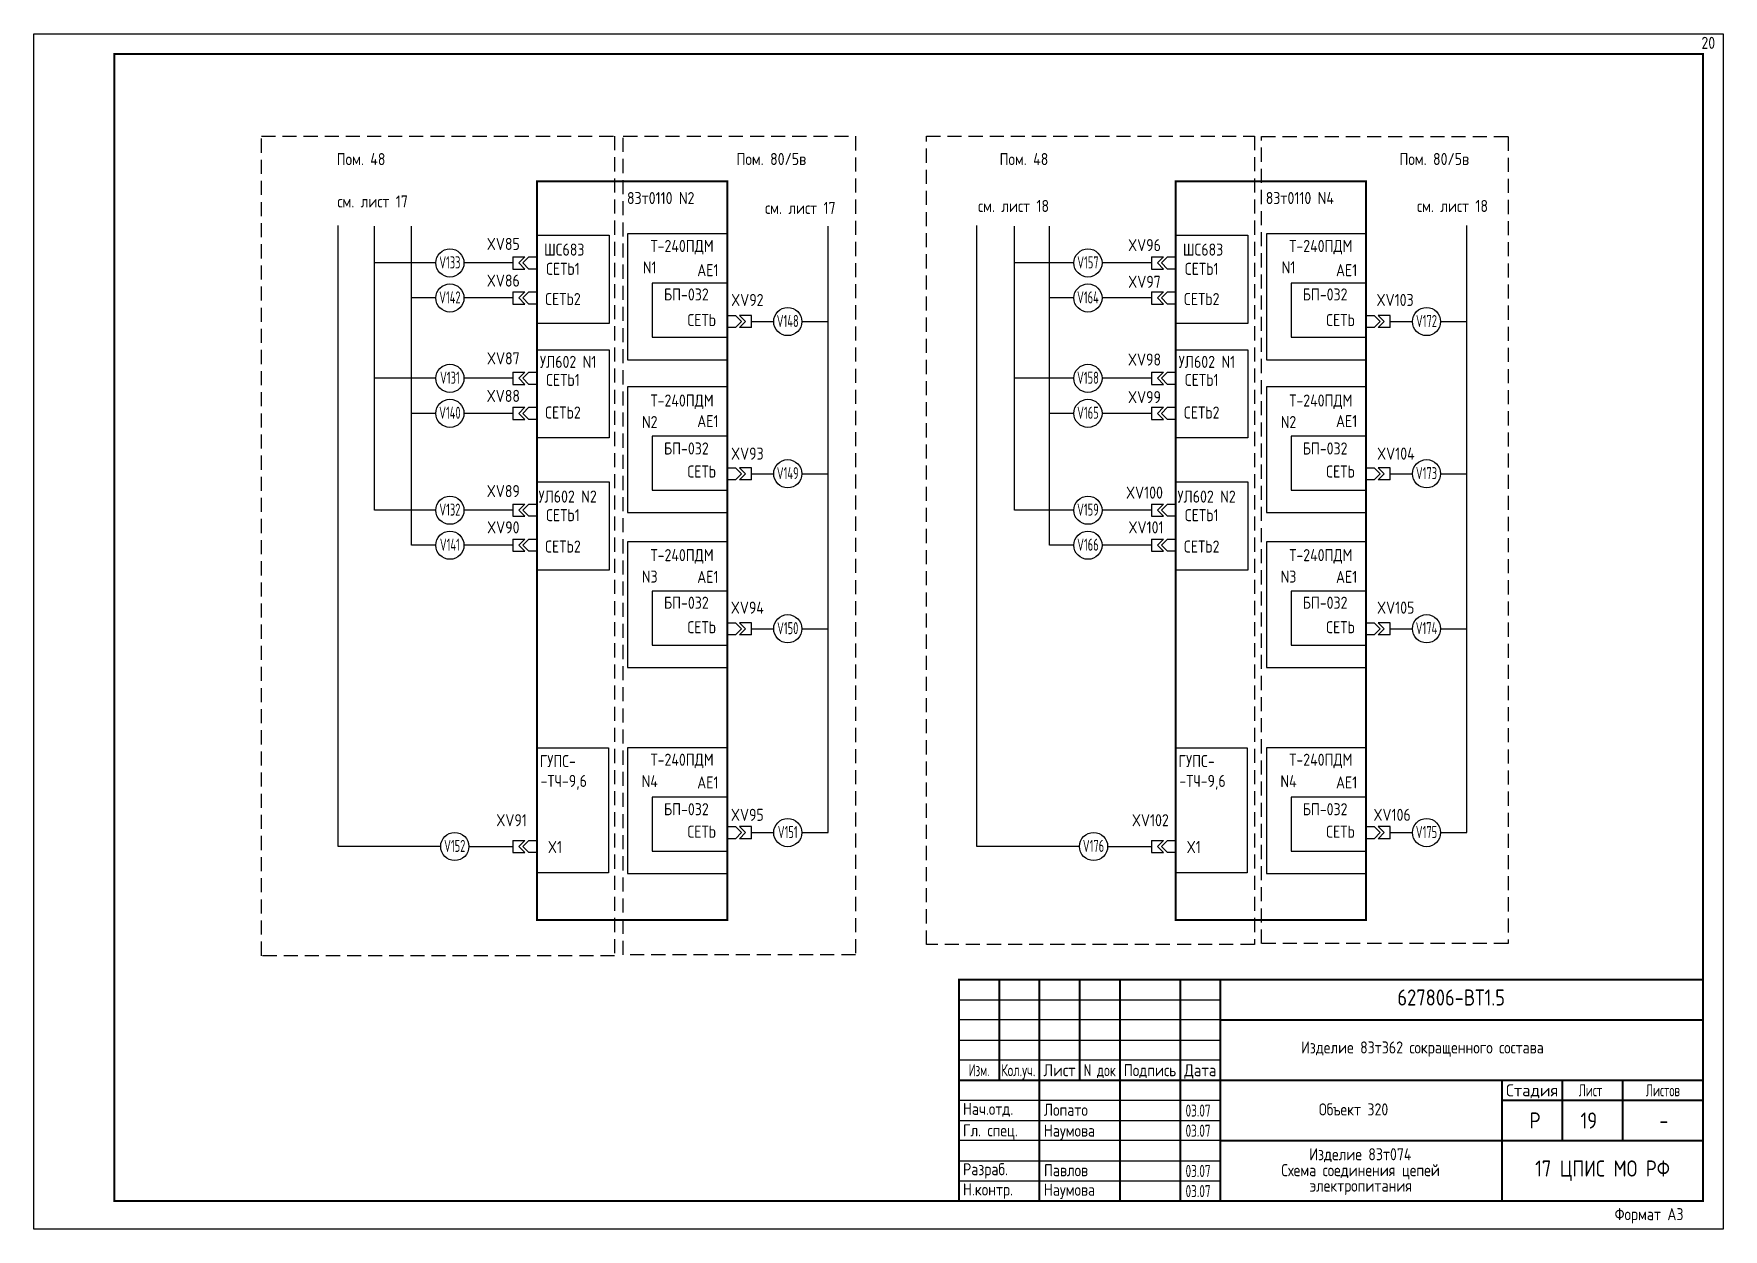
# Model space of a CAD drawing. Header units: millimetres. Extents: x -1014 to 2091, y -2505 to -1739.
# Drawn here: x -129.2 to 290.8, y -2505.4 to -2208.4 of the extents above; entities that cross this region are included whole.
import ezdxf
from ezdxf.enums import TextEntityAlignment as Align

# ---------------------------------------------------------------- set-up
doc = ezdxf.new("R2010")
doc.units = ezdxf.units.MM
doc.linetypes.add('CENTER', pattern=[50.8, 31.75, -6.35, 6.35, -6.35])
doc.linetypes.add('DASHED', pattern=[0.75, 0.5, -0.25])
doc.layers.add('FORMAT', color=7, linetype='Continuous')
doc.styles.add('SIMPLEX', font='simplex.shx', dxfattribs={"width": 0.75})
doc.styles.add('SIMPLEX1', font='Simplex.shx', dxfattribs={"width": 0.8})
doc.styles.add('SN', font='Simplex.shx', dxfattribs={"width": 0.8, "oblique": 15})

msp = doc.modelspace()

# ---------------------------------------------------------------- linework, layer by layer
at = {"ltscale": 2}
for p, q in [((-10.14, -2263.82), (-7.14, -2263.82)), ((-10.14, -2266.82), (-7.14, -2266.82)), ((-7.14, -2263.82), (-8.64, -2265.32)), ((-7.14, -2266.82), (-8.64, -2265.32)), ((-6.14, -2263.82), (-7.64, -2265.32)), ((-6.14, -2266.82), (-7.64, -2265.32)), ((-6.14, -2263.82), (-4.14, -2263.82)), ((-4.14, -2266.82), (-6.14, -2266.82)), ((148.66, -2263.82), (151.66, -2263.82)), ((148.66, -2266.82), (151.66, -2266.82)), ((151.66, -2263.82), (150.16, -2265.32)), ((151.66, -2266.82), (150.16, -2265.32)), ((152.66, -2263.82), (151.16, -2265.32)), ((152.66, -2266.82), (151.16, -2265.32)), ((152.66, -2263.82), (154.66, -2263.82)), ((154.66, -2266.82), (152.66, -2266.82)), ((-10.14, -2272.52), (-7.14, -2272.52)), ((-10.14, -2275.52), (-7.14, -2275.52)), ((-7.14, -2272.52), (-8.64, -2274.02)), ((-7.14, -2275.52), (-8.64, -2274.02)), ((-6.14, -2272.52), (-7.64, -2274.02)), ((-6.14, -2275.52), (-7.64, -2274.02)), ((-6.14, -2272.52), (-4.14, -2272.52)), ((-4.14, -2275.52), (-6.14, -2275.52)), ((148.66, -2272.52), (151.66, -2272.52)), ((148.66, -2275.52), (151.66, -2275.52)), ((151.66, -2272.52), (150.16, -2274.02)), ((151.66, -2275.52), (150.16, -2274.02)), ((152.66, -2272.52), (151.16, -2274.02)), ((152.66, -2275.52), (151.16, -2274.02)), ((152.66, -2272.52), (154.66, -2272.52)), ((154.66, -2275.52), (152.66, -2275.52)), ((43.21, -2280.87), (43.21, -2277.87)), ((43.21, -2278.38), (45.21, -2278.38)), ((45.21, -2278.38), (46.71, -2279.88)), ((45.21, -2281.38), (46.71, -2279.88)), ((49.21, -2278.38), (46.21, -2278.38)), ((46.21, -2278.38), (47.71, -2279.88)), ((46.21, -2281.38), (47.71, -2279.88)), ((202.01, -2280.87), (202.01, -2277.87)), ((202.01, -2278.38), (204.01, -2278.38)), ((204.01, -2278.38), (205.51, -2279.88)), ((204.01, -2281.38), (205.51, -2279.88)), ((208.01, -2278.38), (205.01, -2278.38)), ((205.01, -2278.38), (206.51, -2279.88)), ((205.01, -2281.38), (206.51, -2279.88)), ((45.21, -2281.38), (43.21, -2281.38)), ((49.21, -2281.38), (46.21, -2281.38)), ((204.01, -2281.38), (202.01, -2281.38)), ((208.01, -2281.38), (205.01, -2281.38)), ((-10.14, -2292.48), (-7.14, -2292.48)), ((-7.14, -2292.48), (-8.64, -2293.98)), ((-6.14, -2292.48), (-7.64, -2293.98)), ((-6.14, -2292.48), (-4.14, -2292.48)), ((148.66, -2292.48), (151.66, -2292.48)), ((151.66, -2292.48), (150.16, -2293.98)), ((152.66, -2292.48), (151.16, -2293.98)), ((152.66, -2292.48), (154.66, -2292.48)), ((-10.14, -2295.48), (-7.14, -2295.48)), ((-7.14, -2295.48), (-8.64, -2293.98)), ((-6.14, -2295.48), (-7.64, -2293.98)), ((-4.14, -2295.48), (-6.14, -2295.48)), ((148.66, -2295.48), (151.66, -2295.48)), ((151.66, -2295.48), (150.16, -2293.98)), ((152.66, -2295.48), (151.16, -2293.98)), ((154.66, -2295.48), (152.66, -2295.48)), ((-10.14, -2301.18), (-7.14, -2301.18)), ((-7.14, -2301.18), (-8.64, -2302.68)), ((-6.14, -2301.18), (-7.64, -2302.68)), ((-6.14, -2301.18), (-4.14, -2301.18)), ((148.66, -2301.18), (151.66, -2301.18)), ((151.66, -2301.18), (150.16, -2302.68)), ((152.66, -2301.18), (151.16, -2302.68)), ((152.66, -2301.18), (154.66, -2301.18)), ((-10.14, -2304.18), (-7.14, -2304.18)), ((-7.14, -2304.18), (-8.64, -2302.68)), ((-6.14, -2304.18), (-7.64, -2302.68)), ((-4.14, -2304.18), (-6.14, -2304.18)), ((148.66, -2304.18), (151.66, -2304.18)), ((151.66, -2304.18), (150.16, -2302.68)), ((152.66, -2304.18), (151.16, -2302.68)), ((154.66, -2304.18), (152.66, -2304.18)), ((43.21, -2316.19), (45.21, -2316.19)), ((45.21, -2316.19), (46.71, -2317.69)), ((45.21, -2319.19), (46.71, -2317.69)), ((49.21, -2316.19), (46.21, -2316.19)), ((46.21, -2316.19), (47.71, -2317.69)), ((46.21, -2319.19), (47.71, -2317.69)), ((202.01, -2316.19), (204.01, -2316.19)), ((204.01, -2316.19), (205.51, -2317.69)), ((204.01, -2319.19), (205.51, -2317.69)), ((208.01, -2316.19), (205.01, -2316.19)), ((205.01, -2316.19), (206.51, -2317.69)), ((205.01, -2319.19), (206.51, -2317.69)), ((45.21, -2319.19), (43.21, -2319.19)), ((49.21, -2319.19), (46.21, -2319.19)), ((204.01, -2319.19), (202.01, -2319.19)), ((208.01, -2319.19), (205.01, -2319.19)), ((-10.14, -2325.25), (-7.14, -2325.25)), ((-7.14, -2325.25), (-8.64, -2326.75)), ((-7.14, -2328.25), (-8.64, -2326.75)), ((-6.14, -2325.25), (-7.64, -2326.75)), ((-6.14, -2328.25), (-7.64, -2326.75)), ((-6.14, -2325.25), (-4.14, -2325.25)), ((148.66, -2325.25), (151.66, -2325.25)), ((151.66, -2325.25), (150.16, -2326.75)), ((151.66, -2328.25), (150.16, -2326.75)), ((152.66, -2325.25), (151.16, -2326.75)), ((152.66, -2328.25), (151.16, -2326.75)), ((152.66, -2325.25), (154.66, -2325.25)), ((-10.14, -2328.25), (-7.14, -2328.25)), ((-4.14, -2328.25), (-6.14, -2328.25)), ((148.66, -2328.25), (151.66, -2328.25)), ((154.66, -2328.25), (152.66, -2328.25)), ((-10.14, -2333.95), (-7.14, -2333.95)), ((-7.14, -2333.95), (-8.64, -2335.45)), ((-6.14, -2333.95), (-7.64, -2335.45)), ((-6.14, -2333.95), (-4.14, -2333.95)), ((148.66, -2333.95), (151.66, -2333.95)), ((151.66, -2333.95), (150.16, -2335.45)), ((152.66, -2333.95), (151.16, -2335.45)), ((152.66, -2333.95), (154.66, -2333.95)), ((-10.14, -2336.95), (-7.14, -2336.95)), ((-7.14, -2336.95), (-8.64, -2335.45)), ((-6.14, -2336.95), (-7.64, -2335.45)), ((-4.14, -2336.95), (-6.14, -2336.95)), ((148.66, -2336.95), (151.66, -2336.95)), ((151.66, -2336.95), (150.16, -2335.45)), ((152.66, -2336.95), (151.16, -2335.45)), ((154.66, -2336.95), (152.66, -2336.95)), ((43.21, -2354.7), (45.21, -2354.7)), ((45.21, -2354.7), (46.71, -2356.2)), ((49.21, -2354.7), (46.21, -2354.7)), ((46.21, -2354.7), (47.71, -2356.2)), ((202.01, -2354.7), (204.01, -2354.7)), ((204.01, -2354.7), (205.51, -2356.2)), ((208.01, -2354.7), (205.01, -2354.7)), ((205.01, -2354.7), (206.51, -2356.2)), ((45.21, -2357.7), (43.21, -2357.7)), ((45.21, -2357.7), (46.71, -2356.2)), ((46.21, -2357.7), (47.71, -2356.2)), ((49.21, -2357.7), (46.21, -2357.7)), ((204.01, -2357.7), (202.01, -2357.7)), ((204.01, -2357.7), (205.51, -2356.2)), ((205.01, -2357.7), (206.51, -2356.2)), ((208.01, -2357.7), (205.01, -2357.7)), ((43.21, -2405.36), (45.21, -2405.36)), ((45.21, -2405.36), (46.71, -2406.86)), ((49.21, -2405.36), (46.21, -2405.36)), ((46.21, -2405.36), (47.71, -2406.86)), ((202.01, -2405.36), (204.01, -2405.36)), ((204.01, -2405.36), (205.51, -2406.86)), ((208.01, -2405.36), (205.01, -2405.36)), ((205.01, -2405.36), (206.51, -2406.86)), ((-10.14, -2408.8), (-7.14, -2408.8)), ((-7.14, -2408.8), (-8.64, -2410.3)), ((-7.14, -2411.8), (-8.64, -2410.3)), ((-6.14, -2408.8), (-7.64, -2410.3)), ((-6.14, -2411.8), (-7.64, -2410.3)), ((-6.14, -2408.8), (-4.14, -2408.8)), ((-4.14, -2408.8), (-4.14, -2411.8)), ((45.21, -2408.36), (43.21, -2408.36)), ((45.21, -2408.36), (46.71, -2406.86)), ((46.21, -2408.36), (47.71, -2406.86)), ((49.21, -2408.36), (46.21, -2408.36)), ((148.66, -2408.8), (151.66, -2408.8)), ((151.66, -2408.8), (150.16, -2410.3)), ((151.66, -2411.8), (150.16, -2410.3)), ((152.66, -2408.8), (151.16, -2410.3)), ((152.66, -2411.8), (151.16, -2410.3)), ((152.66, -2408.8), (154.66, -2408.8)), ((154.66, -2408.8), (154.66, -2411.8)), ((204.01, -2408.36), (202.01, -2408.36)), ((204.01, -2408.36), (205.51, -2406.86)), ((205.01, -2408.36), (206.51, -2406.86)), ((208.01, -2408.36), (205.01, -2408.36)), ((-10.14, -2411.8), (-7.14, -2411.8)), ((-4.14, -2411.8), (-6.14, -2411.8)), ((148.66, -2411.8), (151.66, -2411.8)), ((154.66, -2411.8), (152.66, -2411.8))]:
    msp.add_line(p, q, dxfattribs=at)
at = {"linetype": 'DASHED', "ltscale": 7}
for points in [[(-72.63, -2233.81), (15.16, -2233.81), (15.16, -2437.43), (-72.63, -2437.43)], [(17.34, -2233.84), (75.04, -2233.84), (75.04, -2437.23), (17.34, -2437.23)], [(92.68, -2233.8), (174.24, -2233.8), (174.24, -2434.66), (92.68, -2434.66)], [(176, -2233.92), (237.29, -2233.92), (237.29, -2434.42), (176, -2434.42)]]:
    msp.add_lwpolyline(points, close=True, dxfattribs=at)
at = {"const_width": 0.5}
for points in [[(-4.14, -2245), (43.21, -2245), (43.21, -2428.58), (-4.14, -2428.58)], [(154.66, -2245), (202.01, -2245), (202.01, -2428.58), (154.66, -2428.58)]]:
    msp.add_lwpolyline(points, close=True, dxfattribs=at)
for points in [[(-28.06, -2410.3), (-53.54, -2410.3), (-53.54, -2255.99)], [(-44.5, -2326.75), (-44.5, -2256.14)], [(-44.5, -2326.75), (-44.5, -2256.14)], [(-44.5, -2326.75), (-44.5, -2256.14)], [(-44.5, -2326.75), (-44.5, -2256.14)], [(-44.5, -2326.75), (-44.5, -2256.14)], [(-35.32, -2335.45), (-35.32, -2258.49)], [(68.25, -2406.86), (68.25, -2256.14)], [(130.74, -2410.3), (105.26, -2410.3), (105.26, -2255.99)], [(114.59, -2326.75), (114.59, -2256.14)], [(123.3, -2335.45), (123.3, -2258.49)], [(227.05, -2406.86), (227.05, -2255.99)], [(-29.27, -2293.98), (-44.5, -2293.98)], [(129.35, -2293.98), (114.59, -2293.98)], [(-29.27, -2302.68), (-35.32, -2302.68)], [(-29.27, -2326.75), (-44.5, -2326.75)], [(129.35, -2326.75), (114.59, -2326.75)], [(-29.27, -2335.45), (-35.32, -2335.45)]]:
    msp.add_lwpolyline(points)
at = {"linetype": 'CENTER'}
for points in [[(-35.32, -2258.49), (-35.32, -2256.14)], [(123.3, -2258.49), (123.3, -2256.14)], [(-29.27, -2265.32), (-44.5, -2265.32)], [(-10.14, -2265.32), (-22.27, -2265.32)], [(-10.14, -2263.82), (-10.14, -2266.82)], [(129.35, -2265.32), (114.59, -2265.32)], [(148.66, -2265.32), (136.35, -2265.32)], [(148.66, -2263.82), (148.66, -2266.82)], [(-29.27, -2274.02), (-35.32, -2274.02)], [(-10.14, -2274.02), (-22.27, -2274.02)], [(-10.14, -2272.52), (-10.14, -2275.52)], [(129.35, -2274.02), (123.3, -2274.02)], [(148.66, -2274.02), (136.35, -2274.02)], [(148.66, -2272.52), (148.66, -2275.52)], [(49.21, -2281.38), (49.21, -2278.38)], [(49.21, -2279.88), (54.72, -2279.88)], [(61.72, -2279.88), (68.25, -2279.88)], [(208.01, -2281.38), (208.01, -2278.38)], [(208.01, -2279.88), (213.52, -2279.88)], [(220.52, -2279.88), (227.05, -2279.88)], [(-10.14, -2292.48), (-10.14, -2295.48)], [(148.66, -2292.48), (148.66, -2295.48)], [(-10.14, -2293.98), (-22.27, -2293.98)], [(148.66, -2293.98), (136.35, -2293.98)], [(-10.14, -2301.18), (-10.14, -2304.18)], [(148.66, -2301.18), (148.66, -2304.18)], [(-10.14, -2302.68), (-22.27, -2302.68)], [(129.35, -2302.68), (123.3, -2302.68)], [(148.66, -2302.68), (136.35, -2302.68)], [(49.21, -2319.19), (49.21, -2316.19)], [(49.21, -2317.69), (54.72, -2317.69)], [(61.72, -2317.69), (68.25, -2317.69)], [(208.01, -2319.19), (208.01, -2316.19)], [(208.01, -2317.69), (213.52, -2317.69)], [(220.52, -2317.69), (227.05, -2317.69)], [(-10.14, -2326.75), (-22.27, -2326.75)], [(-10.14, -2325.25), (-10.14, -2328.25)], [(148.66, -2326.75), (136.35, -2326.75)], [(148.66, -2325.25), (148.66, -2328.25)], [(-10.14, -2333.95), (-10.14, -2336.95)], [(148.66, -2333.95), (148.66, -2336.95)], [(-10.14, -2335.45), (-22.27, -2335.45)], [(129.35, -2335.45), (123.3, -2335.45)], [(148.66, -2335.45), (136.35, -2335.45)], [(49.21, -2357.7), (49.21, -2354.7)], [(208.01, -2357.7), (208.01, -2354.7)], [(49.21, -2356.2), (54.72, -2356.2)], [(61.72, -2356.2), (68.25, -2356.2)], [(208.01, -2356.2), (213.52, -2356.2)], [(220.52, -2356.2), (227.05, -2356.2)], [(-4.14, -2385.78), (-4.14, -2416.87)], [(154.66, -2385.78), (154.66, -2416.87)], [(49.21, -2408.36), (49.21, -2405.36)], [(208.01, -2408.36), (208.01, -2405.36)], [(-21.06, -2410.3), (-10.14, -2410.3)], [(-10.14, -2408.8), (-10.14, -2411.8)], [(49.21, -2406.86), (54.72, -2406.86)], [(61.72, -2406.86), (68.25, -2406.86)], [(137.74, -2410.3), (148.66, -2410.3)], [(148.66, -2408.8), (148.66, -2411.8)], [(208.01, -2406.86), (213.52, -2406.86)], [(220.52, -2406.86), (227.05, -2406.86)]]:
    msp.add_lwpolyline(points, dxfattribs=at)
for points in [[(-4.14, -2258.41), (13.78, -2258.41), (13.78, -2280.32), (-4.14, -2280.32)], [(43.21, -2258.09), (18.4, -2258.09), (18.4, -2289.36), (43.21, -2289.36)], [(154.66, -2258.41), (172.58, -2258.41), (172.58, -2280.32), (154.66, -2280.32)], [(202.01, -2258.09), (177.2, -2258.09), (177.2, -2289.36), (202.01, -2289.36)], [(43.21, -2270.38), (24.54, -2270.38), (24.54, -2283.78), (43.21, -2283.78)], [(202.01, -2270.38), (183.34, -2270.38), (183.34, -2283.78), (202.01, -2283.78)], [(-4.14, -2286.88), (13.78, -2286.88), (13.78, -2308.79), (-4.14, -2308.79)], [(154.66, -2286.88), (172.58, -2286.88), (172.58, -2308.79), (154.66, -2308.79)], [(43.21, -2296.06), (18.4, -2296.06), (18.4, -2327.33), (43.21, -2327.33)], [(202.01, -2296.06), (177.2, -2296.06), (177.2, -2327.33), (202.01, -2327.33)], [(43.21, -2308.35), (24.54, -2308.35), (24.54, -2321.75), (43.21, -2321.75)], [(202.01, -2308.35), (183.34, -2308.35), (183.34, -2321.75), (202.01, -2321.75)], [(-4.14, -2319.73), (13.78, -2319.73), (13.78, -2341.64), (-4.14, -2341.64)], [(154.66, -2319.73), (172.58, -2319.73), (172.58, -2341.64), (154.66, -2341.64)], [(43.21, -2334.58), (18.4, -2334.58), (18.4, -2365.85), (43.21, -2365.85)], [(202.01, -2334.58), (177.2, -2334.58), (177.2, -2365.85), (202.01, -2365.85)], [(43.21, -2346.87), (24.54, -2346.87), (24.54, -2360.27), (43.21, -2360.27)], [(202.01, -2346.87), (183.34, -2346.87), (183.34, -2360.27), (202.01, -2360.27)], [(-4.14, -2385.78), (13.67, -2385.78), (13.67, -2416.87), (-4.14, -2416.87)], [(43.21, -2385.78), (18.4, -2385.78), (18.4, -2417.05), (43.21, -2417.05)], [(154.66, -2385.78), (172.47, -2385.78), (172.47, -2416.87), (154.66, -2416.87)], [(202.01, -2385.78), (177.2, -2385.78), (177.2, -2417.05), (202.01, -2417.05)], [(43.21, -2398.07), (24.54, -2398.07), (24.54, -2411.47), (43.21, -2411.47)], [(202.01, -2398.07), (183.34, -2398.07), (183.34, -2411.47), (202.01, -2411.47)]]:
    msp.add_lwpolyline(points, close=True, dxfattribs=at)
at = {"linetype": 'Continuous', "const_width": 0.5}
msp.add_lwpolyline([(235.78, -2473.38), (285.78, -2473.38)], dxfattribs=at)
at = {"color": 4, "linetype": 'Continuous'}
for centre in [(-25.77, -2265.32), (132.85, -2265.32), (-25.77, -2274.02), (132.85, -2274.02), (58.22, -2279.88), (217.02, -2279.88), (-25.77, -2293.98), (132.85, -2293.98), (-25.77, -2302.68), (132.85, -2302.68), (58.22, -2317.69), (217.02, -2317.69), (-25.77, -2326.75), (132.85, -2326.75), (-25.77, -2335.45), (132.85, -2335.45), (58.22, -2356.2), (217.02, -2356.2), (58.22, -2406.86), (217.02, -2406.86), (-24.56, -2410.3), (134.24, -2410.3)]:
    msp.add_circle(centre, 3.5, dxfattribs=at)
at = {"layer": 'FORMAT', "ltscale": 10}
for p, q in [((100.78, -2448.38), (165.78, -2448.38)), ((165.78, -2453.38), (100.78, -2453.38)), ((100.78, -2458.38), (165.78, -2458.38)), ((165.78, -2463.38), (100.78, -2463.38)), ((165.78, -2473.38), (100.78, -2473.38)), ((100.78, -2478.38), (165.78, -2478.38)), ((165.78, -2483.38), (100.78, -2483.38)), ((100.78, -2488.38), (165.78, -2488.38)), ((100.78, -2493.38), (165.78, -2493.38))]:
    msp.add_line(p, q, dxfattribs=at)
msp.add_lwpolyline([(-129.22, -2505.38), (-129.22, -2208.38), (290.78, -2208.38), (290.78, -2505.38), (-129.22, -2505.38)], dxfattribs=at)
at = {"layer": 'FORMAT', "ltscale": 10, "const_width": 0.5}
for points in [[(-109.22, -2498.38), (-109.22, -2213.38), (285.78, -2213.38), (285.78, -2498.38), (-109.22, -2498.38)], [(100.78, -2498.38), (100.78, -2443.38), (285.78, -2443.38)], [(110.78, -2443.38), (110.78, -2468.38)], [(120.78, -2443.38), (120.78, -2498.38)], [(130.78, -2443.38), (130.78, -2468.38)], [(140.78, -2443.38), (140.78, -2498.38)], [(155.78, -2443.38), (155.78, -2498.38)], [(165.78, -2443.38), (165.78, -2498.38)], [(165.78, -2453.38), (285.78, -2453.38)], [(100.78, -2468.38), (285.78, -2468.38)], [(235.78, -2468.38), (235.78, -2498.38)], [(250.78, -2468.38), (250.78, -2483.38)], [(265.78, -2468.38), (265.78, -2483.38)], [(165.78, -2483.38), (285.78, -2483.38)]]:
    msp.add_lwpolyline(points, dxfattribs=at)
at = {"layer": 'FORMAT', "linetype": 'Continuous'}
msp.add_lwpolyline([(235.78, -2473.38), (285.78, -2473.38)], dxfattribs=at)

# ---------------------------------------------------------------- texts
at = {"linetype": 'Continuous', "style": 'SIMPLEX1', "width": 0.8}
for s, p in [('20', (287.07, -2210.63)), ('Пом. 48', (-47.86, -2239.51)), ('Пом. 80/5в', (54.14, -2239.49)), ('Пом. 48', (116.94, -2239.51)), ('Пом. 80/5в', (218.95, -2239.49)), ('см. лист 17', (-44.98, -2250.03)), ('см. лист 17', (61.34, -2251.65)), ('см. лист 18', (114.35, -2251.16)), ('см. лист 18', (223.48, -2251.16)), ('XV85', (-12.5, -2260.59)), ('Т-240ПДМ', (31.95, -2261.1)), ('XV96', (146.9, -2260.89)), ('Т-240ПДМ', (190.75, -2261.1)), ('СЕТЬ1', (2.34, -2266.78)), ('N1', (23.91, -2266.44)), ('AE1', (38.36, -2267.11)), ('СЕТЬ1', (161.14, -2266.78)), ('N1', (182.71, -2266.44)), ('AE1', (197.16, -2267.11)), ('XV86', (-12.5, -2269.7)), ('БП-032', (33, -2273.14)), ('XV97', (146.9, -2270)), ('БП-032', (191.8, -2273.14)), ('СЕТЬ2', (2.34, -2274.28)), ('XV92', (48.17, -2274.51)), ('СЕТЬ2', (161.14, -2274.28)), ('XV103', (209.2, -2274.51)), ('СЕТЬ', (36.85, -2279.5)), ('СЕТЬ', (195.65, -2279.5)), ('XV87', (-12.5, -2289.02)), ('XV98', (146.9, -2289.32)), ('СЕТЬ1', (2.34, -2294.38)), ('СЕТЬ1', (161.14, -2294.38)), ('XV88', (-12.5, -2298.35)), ('XV99', (146.9, -2298.65)), ('СЕТЬ2', (2.34, -2302.48)), ('Т-240ПДМ', (31.95, -2299.5)), ('СЕТЬ2', (161.14, -2302.48)), ('Т-240ПДМ', (190.75, -2299.5)), ('N2', (23.91, -2304.84)), ('AE1', (38.36, -2304.61)), ('N2', (182.71, -2304.84)), ('AE1', (197.16, -2304.61)), ('БП-032', (33, -2311.41)), ('БП-032', (191.8, -2311.41)), ('XV93', (48.17, -2312.69)), ('XV104', (209.4, -2312.69)), ('СЕТЬ', (36.85, -2317.14)), ('СЕТЬ', (195.65, -2317.14)), ('XV89', (-12.5, -2322)), ('XV100', (146.9, -2322.38)), ('СЕТЬ1', (2.34, -2327.98)), ('СЕТЬ1', (161.14, -2327.98)), ('XV90', (-12.5, -2331.01)), ('XV101', (147.28, -2331.01)), ('СЕТЬ2', (2.34, -2335.78)), ('СЕТЬ2', (161.14, -2335.78)), ('Т-240ПДМ', (31.95, -2337.91)), ('Т-240ПДМ', (190.75, -2337.91)), ('N3', (23.91, -2343.25)), ('AE1', (38.36, -2343.32)), ('N3', (182.71, -2343.25)), ('AE1', (197.16, -2343.32)), ('БП-032', (33, -2349.73)), ('XV94', (48.17, -2350.96)), ('БП-032', (191.8, -2349.73)), ('XV105', (209.36, -2350.96)), ('СЕТЬ', (36.85, -2355.82)), ('СЕТЬ', (195.65, -2355.82)), ('Т-240ПДМ', (31.95, -2388.74)), ('Т-240ПДМ', (190.75, -2388.74)), ('N4', (23.91, -2394.08)), ('AE1', (38.36, -2394.39)), ('N4', (182.71, -2394.08)), ('AE1', (197.16, -2394.39)), ('XV91', (-10.44, -2403.77)), ('БП-032', (33, -2401.04)), ('XV95', (48.17, -2402.43)), ('XV102', (148.36, -2403.77)), ('БП-032', (191.8, -2401.04)), ('XV106', (208.46, -2402.43)), ('СЕТЬ', (36.85, -2406.62)), ('СЕТЬ', (195.65, -2406.62)), ('X1', (0.34, -2410.43)), ('X1', (159.14, -2410.43)), ('Изделие 83т074', (200.57, -2486.77)), ('Схема соединения цепей ', (201.42, -2490.72)), ('электропитания', (200.69, -2494.56))]:
    msp.add_text(s, height=3, dxfattribs=at).set_placement(p, align=Align.MIDDLE_CENTER)
for s, p in [('83т0110 N2', (18.25, -2250.69)), ('83т0110 N4', (177.05, -2250.69)), ('ШС683', (-2.35, -2263.5)), ('ШС683', (156.45, -2263.5)), ('УЛ602 N1', (-3.39, -2291.39)), ('УЛ602 N1', (155.41, -2291.39)), ('УЛ602 N2', (-3.75, -2324.86)), ('УЛ602 N2', (155.1, -2324.87)), ('ГУПС-', (-3.43, -2390.58)), ('ГУПС-', (155.37, -2390.58)), ('-ТЧ-9,6', (-3.23, -2395.51)), ('-ТЧ-9,6', (155.57, -2395.51))]:
    msp.add_text(s, height=3, dxfattribs=at).set_placement(p)
at = {"color": 4, "linetype": 'Continuous', "style": 'SIMPLEX1', "width": 0.6}
for s, p in [('V133', (-25.78, -2265.17)), ('V157', (132.84, -2265.17)), ('V142', (-25.78, -2273.87)), ('V164', (132.84, -2273.87)), ('V148', (58.21, -2279.73)), ('V172', (217.01, -2279.73)), ('V131', (-25.78, -2293.83)), ('V158', (132.84, -2293.83)), ('V140', (-25.78, -2302.53)), ('V165', (132.84, -2302.53)), ('V149', (58.21, -2317.54)), ('V173', (217.01, -2317.54)), ('V132', (-25.78, -2326.6)), ('V159', (132.84, -2326.6)), ('V141', (-25.78, -2335.3)), ('V166', (132.84, -2335.3)), ('V150', (58.21, -2356.05)), ('V174', (217.01, -2356.05)), ('V151', (58.21, -2406.71)), ('V175', (217.01, -2406.71)), ('V152', (-24.57, -2410.15)), ('V176', (134.23, -2410.15))]:
    msp.add_text(s, height=3, dxfattribs=at).set_placement(p, align=Align.MIDDLE_CENTER)
at = {"layer": 'FORMAT', "style": 'SIMPLEX', "width": 0.8}
msp.add_text('627806-ВТ1.5', height=4, dxfattribs=at).set_placement((223.15, -2449.82), align=Align.CENTER)
at = {"layer": 'FORMAT', "linetype": 'Continuous', "style": 'SN'}
for s, width, p in [('Изделие 83т362 сокращенного состава', 0.8, (185.83, -2461.73)), ('Нач.отд.', 0.8, (101.78, -2476.99)), ('Лопато', 0.8, (121.9, -2477.22)), ('03.07', 0.65, (157.11, -2477.42)), ('Объект 320', 0.8, (190.25, -2477.12)), ('Гл. спец.', 0.8, (101.78, -2482.32)), ('Наумова', 0.8, (121.9, -2482.39)), ('03.07', 0.65, (157.11, -2482.42)), ('Разраб.    ', 0.8, (101.78, -2491.99)), ('Павлов', 0.8, (121.9, -2492.23)), ('03.07', 0.65, (157.11, -2492.42)), ('Н.контр.', 0.8, (101.78, -2497.01)), ('Наумова', 0.8, (121.9, -2497.08)), ('03.07', 0.65, (157.11, -2497.42)), ('Формат А3', 0.8, (263.78, -2503.15))]:
    msp.add_text(s, height=3, dxfattribs=dict(at, width=width)).set_placement(p)
at = {"layer": 'FORMAT', "linetype": 'Continuous', "style": 'SN', "width": 0.622222}
for s, p in [('Изм.', (105.78, -2467.38)), ('Лист', (257.78, -2472.38)), ('Листов', (275.78, -2472.38))]:
    msp.add_text(s, height=3, dxfattribs=at).set_placement(p, align=Align.CENTER)
at = {"layer": 'FORMAT', "linetype": 'Continuous', "style": 'SN'}
for s, width, p, p2 in [('Кол.уч.', 0.589109, (111.28, -2467.38), (119.78, -2467.38)), ('Лист', 0.666667, (121.78, -2467.38), (129.78, -2467.38)), ('N док', 0.589474, (131.78, -2467.38), (139.78, -2467.38)), ('Подпись', 0.684211, (141.78, -2467.38), (154.78, -2467.38)), ('Дата', 0.622222, (156.78, -2467.38), (164.78, -2467.38)), ('Стадия', 0.745902, (236.78, -2472.38), (249.78, -2472.38))]:
    msp.add_text(s, height=3, dxfattribs=dict(at, width=width)).set_placement(p, p2, align=Align.FIT)
at = {"layer": 'FORMAT', "style": 'SN', "width": 0.8}
for s, p in [('Р', (244, -2478.38)), ('19', (257.37, -2478.38)), ('-', (276, -2478.38))]:
    msp.add_text(s, height=4, dxfattribs=at).set_placement(p, align=Align.MIDDLE)
at = {"layer": 'FORMAT', "linetype": 'Continuous', "ltscale": 10, "style": 'SN', "width": 0.8}
msp.add_text('17 ЦПИС МО РФ', height=4, dxfattribs=at).set_placement((260.78, -2490.84), align=Align.MIDDLE)

doc.saveas('drawing.dxf')
